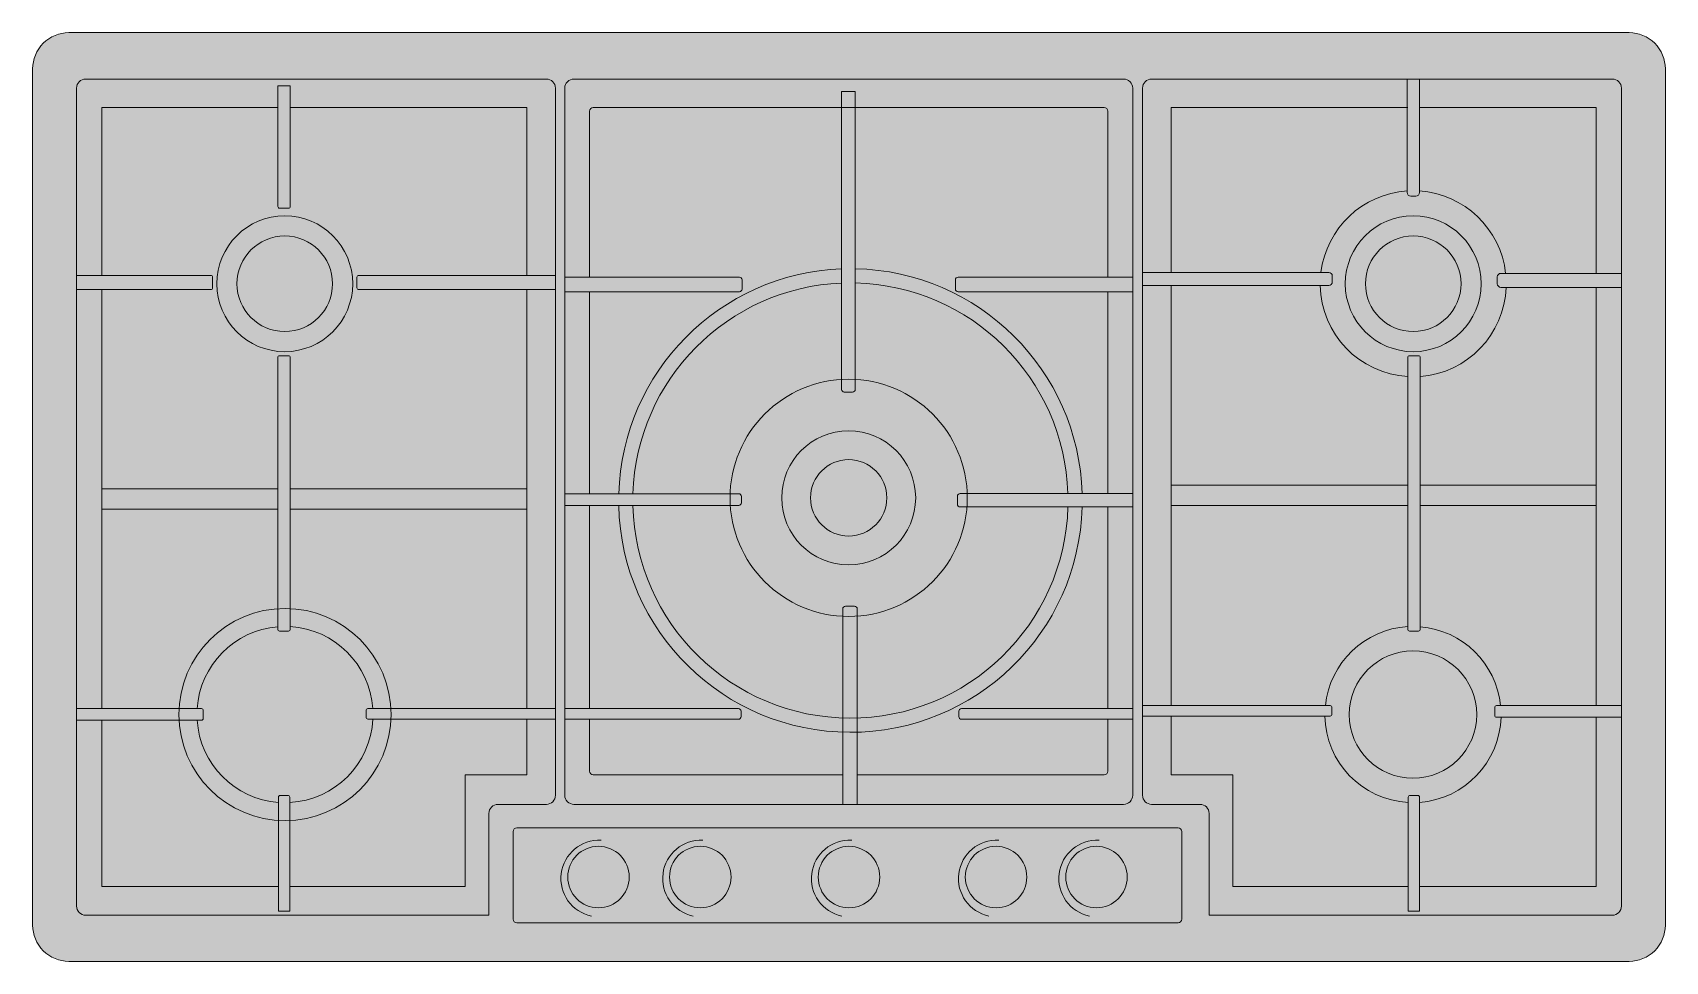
# Model space of a CAD drawing. Header units: inches. Extents: x 6 to 906, y 0 to 512.
import ezdxf

# ---------------------------------------------------------------- set-up
doc = ezdxf.new("R2010")
doc.units = ezdxf.units.IN
doc.header["$MEASUREMENT"] = 0
doc.layers.add('www.cadblocksfree.com', color=7, linetype='Continuous', lineweight=9)

msp = doc.modelspace()

# ---------------------------------------------------------------- hatches: boundary and pattern name
at = {"layer": 'www.cadblocksfree.com'}
h = msp.add_hatch(color=253, dxfattribs=at)
h.set_gradient(color1=(173, 169, 164), color2=(224, 222, 220), tint=0.87, name='HEMISPHERICAL')
h.paths.add_polyline_path([(905.58, 491.74, 0.414214), (885.61, 511.71), (25.56, 511.71, 0.414214), (5.58, 491.74), (5.58, 19.77, 0.414214), (25.56, -0.2), (885.61, -0.2, 0.414214), (905.58, 19.77)])
h = msp.add_hatch(color=251, dxfattribs=at)
h.dxf.hatch_style = 1
h.paths.add_polyline_path([(293.76, 133.36), (278.02, 133.36), (278.02, 102.66), (243.96, 102.66), (243.96, 40.99), (147.32, 40.99), (147.32, 27.43), (141.11, 27.43), (141.11, 40.99), (43.64, 40.99), (43.64, 132.74), (29.75, 132.74), (29.75, 30.24, 0.414214), (34.74, 25.24), (257.12, 25.24), (257.12, 81.34, -0.414214), (262.11, 86.34), (288.77, 86.34, 0.414214), (293.76, 91.33)])
h.paths.add_polyline_path([(293.76, 370.11), (278.02, 370.11), (278.02, 139.13), (293.76, 139.13)])
h.paths.add_polyline_path([(43.64, 370.11), (29.75, 370.11), (29.75, 139.11), (43.64, 139.11)])
h.paths.add_polyline_path([(43.64, 470.4), (140.76, 470.4), (140.76, 482.43), (147.59, 482.43), (147.59, 470.4), (278.02, 470.4), (278.02, 377.89), (293.76, 377.89), (293.76, 481.15, 0.414214), (288.77, 486.14), (34.74, 486.14, 0.414214), (29.75, 481.15), (29.75, 377.89), (43.64, 377.89)])
h = msp.add_hatch(color=251, dxfattribs=at)
h.dxf.hatch_style = 1
h.paths.add_polyline_path([(606.95, 486.14), (303.91, 486.14, 0.414214), (298.92, 481.15), (298.92, 376.92), (312.62, 376.92), (312.62, 468.4, -0.414214), (314.62, 470.4), (451.5, 470.4), (451.5, 479.21), (459.06, 479.21), (459.06, 470.4), (596.26, 470.4, -0.414214), (598.26, 468.4), (598.26, 376.92), (611.95, 376.92), (611.95, 481.15, 0.414214)])
h.paths.add_polyline_path([(611.95, 368.9), (598.26, 368.9), (598.26, 257.62), (611.95, 257.62)])
h.paths.add_polyline_path([(611.95, 250.26), (598.26, 250.26), (598.26, 139.13), (611.95, 139.13)])
h.paths.add_polyline_path([(611.95, 133.26), (598.26, 133.26), (598.26, 104.66, -0.414214), (596.26, 102.66), (460.11, 102.66), (460.11, 86.34), (606.95, 86.34, 0.414214), (611.95, 91.33)])
h.paths.add_polyline_path([(452.1, 102.66), (314.62, 102.66, -0.414214), (312.62, 104.66), (312.62, 133.26), (298.92, 133.26), (298.92, 91.33, 0.414214), (303.91, 86.34), (452.1, 86.34)])
h.paths.add_polyline_path([(312.62, 251.1), (298.92, 251.1), (298.92, 139.13), (312.62, 139.13)])
h.paths.add_polyline_path([(312.62, 368.9), (298.92, 368.9), (298.92, 257.54), (312.62, 257.54)])
h = msp.add_hatch(color=251, dxfattribs=at)
h.dxf.hatch_style = 1
edge = h.paths.add_edge_path()
edge.add_line((617.4, 134.99), (633.14, 134.99))
edge.add_line((633.14, 134.99), (633.14, 102.66))
edge.add_line((633.14, 102.66), (667.2, 102.66))
edge.add_line((667.2, 102.66), (667.2, 40.99))
edge.add_line((667.2, 40.99), (763.84, 40.99))
edge.add_line((763.84, 40.99), (763.84, 27.43))
edge.add_line((763.84, 27.43), (770.06, 27.43))
edge.add_line((770.06, 27.43), (770.06, 40.99))
edge.add_line((770.06, 40.99), (867.52, 40.99))
edge.add_line((867.52, 40.99), (867.52, 134.37))
edge.add_line((867.52, 134.37), (881.41, 134.37))
edge.add_line((881.41, 134.37), (881.41, 30.24))
edge.add_arc((876.42, 30.24), 4.99, -90, 0, ccw=False)
edge.add_line((876.42, 25.24), (654.05, 25.24))
edge.add_line((654.05, 25.24), (654.05, 81.34))
edge.add_arc((649.05, 81.34), 4.99, 0, 90)
edge.add_line((649.05, 86.34), (622.39, 86.34))
edge.add_arc((622.39, 91.33), 4.99, 180, 270, ccw=False)
edge.add_line((617.4, 91.33), (617.4, 134.99))
h.paths.add_polyline_path([(617.4, 372.39), (633.14, 372.39), (633.14, 140.76), (617.4, 140.76)])
h.paths.add_polyline_path([(867.52, 371.31), (881.41, 371.31), (881.41, 140.74), (867.52, 140.74)])
edge = h.paths.add_edge_path()
edge.add_line((867.52, 470.4), (770.41, 470.4))
edge.add_line((770.41, 470.4), (770.41, 482.43))
edge.add_line((770.41, 482.43), (763.57, 482.43))
edge.add_line((763.57, 482.43), (763.57, 470.4))
edge.add_line((763.57, 470.4), (633.14, 470.4))
edge.add_line((633.14, 470.4), (633.14, 379.54))
edge.add_line((633.14, 379.54), (617.4, 379.54))
edge.add_line((617.4, 379.54), (617.4, 481.15))
edge.add_arc((622.39, 481.15), 4.99, 90, 180, ccw=False)
edge.add_line((622.39, 486.14), (876.42, 486.14))
edge.add_arc((876.42, 481.15), 4.99, 0, 90, ccw=False)
edge.add_line((881.41, 481.15), (881.41, 379.04))
edge.add_line((881.41, 379.04), (867.52, 379.04))
edge.add_line((867.52, 379.04), (867.52, 470.4))
h = msp.add_hatch(color=251, dxfattribs=at)
h.dxf.hatch_style = 1
h.paths.add_polyline_path([(770, 486.14), (763.23, 486.14), (763.23, 423.61, 0.414214), (765.23, 421.61), (768.01, 421.61, 0.414214), (770, 423.61)])
h.paths.add_polyline_path([(881.41, 379.04), (814.95, 379.04, 0.414214), (812.95, 377.04), (812.95, 373.31, 0.414214), (814.95, 371.31), (881.41, 371.31)])
h.paths.add_polyline_path([(720, 379.54), (617.4, 379.54), (617.4, 372.39), (720, 372.39, 0.414214), (722, 374.39), (722, 377.55, 0.414214)])
h.paths.add_polyline_path([(763.57, 262.22), (633.14, 262.22), (633.14, 251.04), (763.57, 251.04)])
h.paths.add_polyline_path([(867.52, 262.22), (770.45, 262.22), (770.45, 251.04), (867.52, 251.04)])
h.paths.add_polyline_path([(770.45, 332.65, 0.414214), (769.45, 333.65), (764.57, 333.65, 0.414214), (763.57, 332.65), (763.57, 182.89, 0.414214), (764.57, 181.89), (769.45, 181.89, 0.414214), (770.45, 182.89)])
h.paths.add_polyline_path([(881.41, 140.74), (812.53, 140.74, 0.414214), (811.53, 139.74), (811.53, 135.37, 0.414214), (812.53, 134.37), (881.41, 134.37)])
h.paths.add_polyline_path([(770.06, 90.27, 0.414214), (769.06, 91.27), (764.84, 91.27, 0.414214), (763.84, 90.27), (763.84, 27.43), (770.06, 27.43)])
h.paths.add_polyline_path([(721.79, 139.76, 0.414214), (720.79, 140.76), (617.4, 140.76), (617.4, 134.99), (720.79, 134.99, 0.414214), (721.79, 135.99)])
h = msp.add_hatch(color=251, dxfattribs=at)
h.dxf.hatch_style = 1
h.paths.add_polyline_path([(140.71, 260.23), (43.64, 260.23), (43.64, 249.04), (140.71, 249.04)])
h.paths.add_polyline_path([(278.02, 260.23), (147.59, 260.23), (147.59, 249.04), (278.02, 249.04)])
edge = h.paths.add_edge_path()
edge.add_line((293.76, 139.13), (190.37, 139.13))
edge.add_arc((190.37, 138.13), 0.999, 90, 180)
edge.add_line((189.37, 138.13), (189.37, 134.36))
edge.add_arc((190.37, 134.36), 0.999, 180, 270)
edge.add_line((190.37, 133.36), (293.76, 133.36))
edge.add_line((293.76, 133.36), (293.76, 139.13))
edge = h.paths.add_edge_path()
edge.add_line((98.63, 139.11), (29.75, 139.11))
edge.add_line((29.75, 139.11), (29.75, 132.74))
edge.add_line((29.75, 132.74), (98.63, 132.74))
edge.add_arc((98.63, 133.74), 0.999, 270, 360)
edge.add_line((99.63, 133.74), (99.63, 138.11))
edge.add_arc((98.63, 138.11), 0.999, 0, 90)
edge = h.paths.add_edge_path()
edge.add_arc((146.32, 90.27), 0.999, 0, 90)
edge.add_line((146.32, 91.27), (142.11, 91.27))
edge.add_arc((142.11, 90.27), 0.999, 90, 180)
edge.add_line((141.11, 90.27), (141.11, 27.43))
edge.add_line((141.11, 27.43), (147.32, 27.43))
edge.add_line((147.32, 27.43), (147.32, 90.27))
edge = h.paths.add_edge_path()
edge.add_arc((103.75, 376.89), 0.999, 0, 90)
edge.add_line((103.75, 377.89), (29.75, 377.89))
edge.add_line((29.75, 377.89), (29.75, 370.11))
edge.add_line((29.75, 370.11), (103.75, 370.11))
edge.add_arc((103.75, 371.11), 0.999, 270, 360)
edge.add_line((104.75, 371.11), (104.75, 376.89))
edge = h.paths.add_edge_path()
edge.add_line((147.59, 482.43), (140.76, 482.43))
edge.add_line((140.76, 482.43), (140.76, 415.9))
edge.add_arc((141.75, 415.9), 0.999, 180, 270)
edge.add_line((141.75, 414.9), (146.6, 414.9))
edge.add_arc((146.6, 415.9), 0.999, 270, 360)
edge.add_line((147.59, 415.9), (147.59, 482.43))
edge = h.paths.add_edge_path()
edge.add_line((293.76, 377.89), (185.36, 377.89))
edge.add_arc((185.36, 376.89), 0.999, 90, 180)
edge.add_line((184.36, 376.89), (184.36, 371.11))
edge.add_arc((185.36, 371.11), 0.999, 180, 270)
edge.add_line((185.36, 370.11), (293.76, 370.11))
edge.add_line((293.76, 370.11), (293.76, 377.89))
edge = h.paths.add_edge_path()
edge.add_arc((146.59, 332.65), 0.999, 0, 90)
edge.add_line((146.59, 333.65), (141.71, 333.65))
edge.add_arc((141.71, 332.65), 0.999, 90, 180)
edge.add_line((140.71, 332.65), (140.71, 182.89))
edge.add_arc((141.71, 182.89), 0.999, 180, 270)
edge.add_line((141.71, 181.89), (146.59, 181.89))
edge.add_arc((146.59, 182.89), 0.999, 270, 360)
edge.add_line((147.59, 182.89), (147.59, 332.65))
edge = h.paths.add_edge_path()
edge.add_line((390.05, 257.54), (298.92, 257.54))
edge.add_line((298.92, 257.54), (298.92, 251.1))
edge.add_line((298.92, 251.1), (390.14, 251.1))
edge.add_arc((455.4, 255.29), 65.39, 180, 183.67982, ccw=False)
edge.add_arc((455.4, 255.29), 65.39, 178.02809, 180, ccw=False)
edge = h.paths.add_edge_path()
edge.add_line((459.06, 479.21), (451.5, 479.21))
edge.add_line((451.5, 479.21), (451.5, 320.57))
edge.add_arc((455.4, 255.29), 65.39, 86.79592, 93.41948, ccw=False)
edge.add_line((459.06, 320.59), (459.06, 479.21))
edge = h.paths.add_edge_path()
edge.add_arc((395.15, 375.42), 1.5, 0, 90)
edge.add_line((395.15, 376.92), (298.92, 376.92))
edge.add_line((298.92, 376.92), (298.92, 368.9))
edge.add_line((298.92, 368.9), (395.15, 368.9))
edge.add_arc((395.15, 370.4), 1.5, 270, 360)
edge.add_line((396.65, 370.4), (396.65, 375.42))
edge = h.paths.add_edge_path()
edge.add_line((611.95, 376.92), (515.73, 376.92))
edge.add_arc((515.73, 375.42), 1.5, 90, 180)
edge.add_line((514.23, 375.42), (514.23, 370.4))
edge.add_arc((515.73, 370.4), 1.5, 180, 270)
edge.add_line((515.73, 368.9), (611.95, 368.9))
edge.add_line((611.95, 368.9), (611.95, 376.92))
edge = h.paths.add_edge_path()
edge.add_line((611.95, 257.62), (520.76, 257.62))
edge.add_arc((455.4, 255.29), 65.39, 0, 2.04013, ccw=False)
edge.add_arc((455.4, 255.29), 65.39, 355.58171, 360, ccw=False)
edge.add_line((520.6, 250.26), (611.95, 250.26))
edge.add_line((611.95, 250.26), (611.95, 257.62))
edge = h.paths.add_edge_path()
edge.add_arc((455.4, 255.29), 65.39, 360, 362.04013)
edge.add_line((520.76, 257.62), (516.82, 257.62))
edge.add_arc((516.82, 256.12), 1.5, 90, 180)
edge.add_line((515.32, 256.12), (515.32, 251.75))
edge.add_arc((516.82, 251.75), 1.5, 180, 270)
edge.add_line((516.82, 250.26), (520.6, 250.26))
edge.add_arc((455.4, 255.29), 65.39, 355.58171, 360)
edge = h.paths.add_edge_path()
edge.add_arc((394.78, 256.05), 1.5, 0, 90)
edge.add_line((394.78, 257.54), (390.05, 257.54))
edge.add_arc((455.4, 255.29), 65.39, 178.02809, 180)
edge.add_arc((455.4, 255.29), 65.39, 180, 183.67982)
edge.add_line((390.14, 251.1), (394.78, 251.1))
edge.add_arc((394.78, 252.59), 1.5, 270, 360)
edge.add_line((396.28, 252.59), (396.28, 256.05))
edge = h.paths.add_edge_path()
edge.add_arc((455.4, 255.29), 65.39, 86.79592, 93.41948)
edge.add_line((451.5, 320.57), (451.5, 315.1))
edge.add_arc((453, 315.1), 1.5, 180, 270)
edge.add_line((453, 313.6), (457.56, 313.6))
edge.add_arc((457.56, 315.1), 1.5, 270, 360)
edge.add_line((459.06, 315.1), (459.06, 320.59))
edge = h.paths.add_edge_path()
edge.add_arc((455.4, 255.29), 65.39, 267.10134, 274.1239, ccw=False)
edge.add_line((452.1, 189.98), (452.1, 133.95))
edge.add_arc((456.38, 253.82), 119.94, 267.95586, 271.78276)
edge.add_line((460.11, 133.93), (460.11, 190.07))
edge = h.paths.add_edge_path()
edge.add_arc((456.38, 253.82), 119.94, 267.95586, 271.78276, ccw=False)
edge.add_line((452.1, 133.95), (452.1, 126.12))
edge.add_arc((456.38, 253.82), 127.77, 268.08106, 271.67358)
edge.add_line((460.11, 126.1), (460.11, 133.93))
edge = h.paths.add_edge_path()
edge.add_arc((456.38, 253.82), 127.77, 268.08106, 271.67358, ccw=False)
edge.add_line((452.1, 126.12), (452.1, 86.34))
edge.add_line((452.1, 86.34), (460.11, 86.34))
edge.add_line((460.11, 86.34), (460.11, 126.1))
edge = h.paths.add_edge_path()
edge.add_arc((458.61, 194.01), 1.5, 0, 90)
edge.add_line((458.61, 195.51), (453.6, 195.51))
edge.add_arc((453.6, 194.01), 1.5, 90, 180)
edge.add_line((452.1, 194.01), (452.1, 189.98))
edge.add_arc((455.4, 255.29), 65.39, 267.10134, 274.1239)
edge.add_line((460.11, 190.07), (460.11, 194.01))
edge = h.paths.add_edge_path()
edge.add_arc((394.59, 137.63), 1.5, 0, 90)
edge.add_line((394.59, 139.13), (298.92, 139.13))
edge.add_line((298.92, 139.13), (298.92, 133.26))
edge.add_line((298.92, 133.26), (394.59, 133.26))
edge.add_arc((394.59, 134.75), 1.5, 270, 360)
edge.add_line((396.09, 134.75), (396.09, 137.63))
edge = h.paths.add_edge_path()
edge.add_line((611.95, 139.13), (517.61, 139.13))
edge.add_arc((517.61, 137.63), 1.5, 90, 180)
edge.add_line((516.12, 137.63), (516.12, 134.75))
edge.add_arc((517.61, 134.75), 1.5, 180, 270)
edge.add_line((517.61, 133.26), (611.95, 133.26))
edge.add_line((611.95, 133.26), (611.95, 139.13))
h = msp.add_hatch(color=251, dxfattribs=at)
h.dxf.hatch_style = 1
h.paths.add_polyline_path([(118.22, 373.3, 1), (170.89, 373.3, 1)])
h.paths.add_polyline_path([(147.59, 184.3), (147.59, 182.89, -0.414214), (146.59, 181.89), (141.71, 181.89, -0.414214), (140.71, 182.89), (140.71, 184.22, 0.371025), (96.26, 139.11), (98.63, 139.11, -0.414214), (99.63, 138.11), (99.63, 133.74, -0.414214), (98.63, 132.74), (96.24, 132.74, 0.3744), (141.11, 87.42), (141.11, 90.27, -0.414214), (142.11, 91.27), (146.32, 91.27, -0.414214), (147.32, 90.27), (147.32, 87.36, 0.38372), (193.17, 133.36), (190.37, 133.36, -0.414214), (189.37, 134.36), (189.37, 138.13, -0.414214), (190.37, 139.13), (193.13, 139.13, 0.377331)])
h.paths.add_polyline_path([(792.94, 373.3, 1), (740.27, 373.3, 1)])
h.paths.add_polyline_path([(801.58, 135.84, 1), (731.36, 135.84, 1)])
h = msp.add_hatch(color=251, dxfattribs=at)
h.dxf.hatch_style = 1
h.paths.add_polyline_path([(459.06, 320.59), (459.06, 315.1, -0.414214), (457.56, 313.6), (453, 313.6, -0.414214), (451.5, 315.1), (451.5, 320.57, 0.386914), (390.05, 257.54), (394.78, 257.54, -0.414214), (396.28, 256.05), (396.28, 252.59, -0.414214), (394.78, 251.1), (390.14, 251.1, 0.380971), (452.1, 189.98), (452.1, 194.01, -0.414214), (453.6, 195.51), (458.61, 195.51, -0.414214), (460.11, 194.01), (460.11, 190.07, 0.371191), (520.6, 250.26), (516.82, 250.26, -0.414214), (515.32, 251.75), (515.32, 256.12, -0.414214), (516.82, 257.62), (520.76, 257.62, 0.387653)])
h.paths.add_polyline_path([(492.34, 255.29, -1), (418.47, 255.29, -1)], flags=16)
h.paths.add_polyline_path([(476.46, 255.29, -1), (434.35, 255.29, -1)], flags=0)
h = msp.add_hatch(color=251, dxfattribs=at)
h.dxf.hatch_style = 1
h.paths.add_polyline_path([(434.35, 255.29, 1), (476.46, 255.29, 1)])
h = msp.add_hatch(color=251, dxfattribs=at)
h.dxf.hatch_style = 1
h.paths.add_polyline_path([(638.97, 71.41, 0.414214), (636.97, 73.41), (272.5, 73.41, 0.414214), (270.5, 71.41), (270.5, 23.04, 0.414214), (272.5, 21.04), (636.97, 21.04, 0.414214), (638.97, 23.04)])
h.paths.add_polyline_path([(472.51, 46.27, -1), (438.64, 46.27, -1)], flags=16)
h.paths.add_polyline_path([(390.54, 46.27, -1), (356.67, 46.27, -1)], flags=16)
h.paths.add_polyline_path([(334.42, 46.27, -1), (300.54, 46.27, -1)], flags=16)
h.paths.add_polyline_path([(553.57, 46.27, -1), (519.7, 46.27, -1)], flags=16)
h.paths.add_polyline_path([(608.92, 46.27, -1), (575.04, 46.27, -1)], flags=16)

# ---------------------------------------------------------------- linework, layer by layer
at = {"layer": 'www.cadblocksfree.com', "color": 251}
for points in [[(25.56, 511.71), (885.61, 511.71, -0.414214), (905.58, 491.74), (905.58, 19.77, -0.414214), (885.61, -0.2), (25.56, -0.2, -0.414214), (5.58, 19.77), (5.58, 491.74, -0.414214)], [(303.91, 486.14), (606.95, 486.14, -0.414214), (611.95, 481.15), (611.95, 91.33, -0.414214), (606.95, 86.34), (303.91, 86.34, -0.414214), (298.92, 91.33), (298.92, 481.15, -0.414214)], [(763.23, 486.14), (770, 486.14), (770, 423.61, -0.414214), (768.01, 421.61), (765.23, 421.61, -0.414214), (763.23, 423.61)], [(140.76, 482.43), (147.59, 482.43), (147.59, 415.9, -0.414214), (146.6, 414.9), (141.75, 414.9, -0.414214), (140.76, 415.9)], [(451.5, 479.21), (459.06, 479.21), (459.06, 315.1, -0.414214), (457.56, 313.6), (453, 313.6, -0.414214), (451.5, 315.1)], [(617.4, 379.54), (720, 379.54, -0.414214), (722, 377.55), (722, 374.39, -0.414214), (720, 372.39), (617.4, 372.39)], [(814.95, 379.04), (881.41, 379.04), (881.41, 371.31), (814.95, 371.31, -0.414214), (812.95, 373.31), (812.95, 377.04, -0.414214)], [(29.75, 377.89), (103.75, 377.89, -0.414214), (104.75, 376.89), (104.75, 371.11, -0.414214), (103.75, 370.11), (29.75, 370.11)], [(293.76, 377.89), (185.36, 377.89, 0.414214), (184.36, 376.89), (184.36, 371.11, 0.414214), (185.36, 370.11), (293.76, 370.11)], [(298.92, 376.92), (395.15, 376.92, -0.414214), (396.65, 375.42), (396.65, 370.4, -0.414214), (395.15, 368.9), (298.92, 368.9)], [(611.96, 376.92), (515.73, 376.92, 0.414214), (514.23, 375.42), (514.23, 370.4, 0.414214), (515.73, 368.9), (611.96, 368.9)], [(141.71, 333.65), (146.59, 333.65, -0.414214), (147.59, 332.65), (147.59, 182.89, -0.414214), (146.59, 181.89), (141.71, 181.89, -0.414214), (140.71, 182.89), (140.71, 332.65, -0.414214)], [(769.45, 333.65), (764.57, 333.65, 0.414214), (763.57, 332.65), (763.57, 182.89, 0.414214), (764.57, 181.89), (769.45, 181.89, 0.414214), (770.45, 182.89), (770.45, 332.65, 0.414214)], [(298.92, 257.54), (394.78, 257.54, -0.414214), (396.28, 256.05), (396.28, 252.59, -0.414214), (394.78, 251.1), (298.92, 251.1)], [(516.82, 257.62), (611.95, 257.62), (611.95, 250.26), (516.82, 250.26, -0.414214), (515.32, 251.75), (515.32, 256.12, -0.414214)], [(453.6, 195.51), (458.61, 195.51, -0.414214), (460.11, 194.01), (460.11, 86.34), (452.1, 86.34), (452.1, 194.01, -0.414214)], [(29.75, 139.11), (98.63, 139.11, -0.414214), (99.63, 138.11), (99.63, 133.74, -0.414214), (98.63, 132.74), (29.75, 132.74)], [(190.37, 139.13), (293.76, 139.13), (293.76, 133.36), (190.37, 133.36, -0.414214), (189.37, 134.36), (189.37, 138.13, -0.414214)], [(298.92, 139.13), (394.59, 139.13, -0.414214), (396.09, 137.63), (396.09, 134.75, -0.414214), (394.59, 133.26), (298.92, 133.26)], [(611.95, 139.13), (517.61, 139.13, 0.414214), (516.12, 137.63), (516.12, 134.75, 0.414214), (517.61, 133.26), (611.95, 133.26)], [(720.79, 140.76), (617.4, 140.76), (617.4, 134.99), (720.79, 134.99, 0.414214), (721.79, 135.99), (721.79, 139.76, 0.414214)], [(881.41, 140.74), (812.53, 140.74, 0.414214), (811.53, 139.74), (811.53, 135.37, 0.414214), (812.53, 134.37), (881.41, 134.37)], [(142.11, 91.27), (146.32, 91.27, -0.414214), (147.32, 90.27), (147.32, 27.43), (141.11, 27.43), (141.11, 90.27, -0.414214)], [(769.06, 91.27), (764.84, 91.27, 0.414214), (763.84, 90.27), (763.84, 27.43), (770.06, 27.43), (770.06, 90.27, 0.414214)], [(272.5, 73.41), (636.97, 73.41, -0.414214), (638.97, 71.41), (638.97, 23.04, -0.414214), (636.97, 21.04), (272.5, 21.04, -0.414214), (270.5, 23.04), (270.5, 71.41, -0.414214)]]:
    msp.add_lwpolyline(points, format="xyb", close=True, dxfattribs=at)
for points in [[(257.12, 25.24), (34.74, 25.24, -0.414214), (29.75, 30.24), (29.75, 481.15, -0.414214), (34.74, 486.14), (288.77, 486.14, -0.414214), (293.76, 481.15), (293.76, 91.33, -0.414214), (288.77, 86.34), (262.11, 86.34, 0.414214), (257.12, 81.34), (257.12, 25.24)], [(654.05, 25.24), (876.42, 25.24, 0.414214), (881.41, 30.24), (881.41, 481.15, 0.414214), (876.42, 486.14), (622.39, 486.14, 0.414214), (617.4, 481.15), (617.4, 91.33, 0.414214), (622.39, 86.34), (649.05, 86.34, -0.414214), (654.05, 81.34), (654.05, 25.24)], [(312.62, 376.92), (312.62, 468.4, -0.414214), (314.62, 470.4), (596.26, 470.4, -0.414214), (598.26, 468.4), (598.26, 376.92)], [(452.1, 102.66), (314.62, 102.66, -0.414214), (312.62, 104.66), (312.62, 133.26)], [(598.26, 133.26), (598.26, 104.66, -0.414214), (596.26, 102.66), (460.11, 102.66)]]:
    msp.add_lwpolyline(points, format="xyb", dxfattribs=at)
for points in [[(43.64, 377.89), (43.64, 470.4), (140.76, 470.4)], [(147.59, 470.4), (278.02, 470.4), (278.02, 377.89)], [(763.57, 470.4), (633.14, 470.4), (633.14, 379.54)], [(867.52, 379.04), (867.52, 470.4), (770.41, 470.4)], [(43.64, 139.11), (43.64, 370.11)], [(278.02, 370.11), (278.02, 139.13)], [(633.14, 372.39), (633.14, 140.76)], [(867.52, 140.74), (867.52, 371.31)], [(312.62, 257.54), (312.62, 368.9)], [(598.26, 368.9), (598.26, 257.62)], [(763.57, 262.22), (633.14, 262.22), (633.14, 251.04), (763.57, 251.04)], [(770.45, 251.04), (867.52, 251.04), (867.52, 262.22), (770.45, 262.22)], [(140.71, 249.04), (43.64, 249.04), (43.64, 260.23), (140.71, 260.23)], [(147.59, 260.23), (278.02, 260.23), (278.02, 249.04), (147.59, 249.04)], [(312.62, 139.13), (312.62, 251.1)], [(598.26, 250.26), (598.26, 139.13)], [(141.11, 40.99), (43.64, 40.99), (43.64, 132.74)], [(278.02, 133.36), (278.02, 102.66), (243.96, 102.66), (243.96, 40.99), (147.32, 40.99)], [(633.14, 134.99), (633.14, 102.66), (667.2, 102.66), (667.2, 40.99), (763.84, 40.99)], [(770.06, 40.99), (867.52, 40.99), (867.52, 134.37)]]:
    msp.add_lwpolyline(points, dxfattribs=at)
for centre, radius in [((144.55, 373.3), 37.46), ((766.61, 373.3), 37.46), ((144.55, 373.3), 26.34), ((766.61, 373.3), 26.34), ((455.4, 255.29), 65.39), ((455.4, 255.29), 36.93), ((455.4, 255.29), 21.05), ((144.69, 135.84), 58.47), ((766.47, 135.84), 35.11)]:
    msp.add_circle(centre, radius, dxfattribs=at)
at = {"layer": 'www.cadblocksfree.com', "color": 9, "true_color": 0xb8b8b8}
for centre in [(317.48, 46.27), (373.61, 46.27), (455.58, 46.27), (536.64, 46.27), (591.98, 46.27)]:
    msp.add_circle(centre, 16.94, dxfattribs=at)
at = {"layer": 'www.cadblocksfree.com', "color": 251}
for centre, radius, start, end in [((766.61, 373.3), 51.27, 93.77633, 173.00165), ((766.61, 373.3), 51.27, 6.43073, 86.20168), ((456.38, 253.82), 127.77, 92.18528, 178.3281), ((456.38, 253.82), 127.77, 1.70681, 88.79639), ((456.38, 253.82), 119.94, 92.32787, 178.21904), ((456.38, 253.82), 119.94, 1.81816, 88.71789), ((766.61, 373.3), 51.27, 181.01244, 266.60635), ((766.61, 373.3), 51.27, 274.30238, 357.78127), ((456.38, 253.82), 127.77, 181.21968, 358.40318), ((456.38, 253.82), 119.94, 181.29924, 358.29901), ((144.69, 135.84), 48.55, 94.70653, 176.13105), ((144.69, 135.84), 48.55, 3.88541, 86.5776), ((766.47, 135.84), 48.55, 93.4224, 174.18486), ((766.47, 135.84), 48.55, 5.79863, 85.29347), ((144.69, 135.84), 48.55, 183.66102, 265.76456), ((144.69, 135.84), 48.55, 273.10122, 357.07239), ((766.47, 135.84), 48.55, 181.00366, 266.89878), ((766.47, 135.84), 48.55, 274.23544, 358.26393)]:
    msp.add_arc(centre, radius, start, end, dxfattribs=at)
at = {"layer": 'www.cadblocksfree.com', "color": 9, "true_color": 0xb8b8b8}
for centre in [(317.87, 45.47), (374, 45.47), (455.97, 45.47), (537.03, 45.47), (592.37, 45.47)]:
    msp.add_arc(centre, 21.12, 87.03731, 258.27102, dxfattribs=at)

doc.saveas('drawing.dxf')
